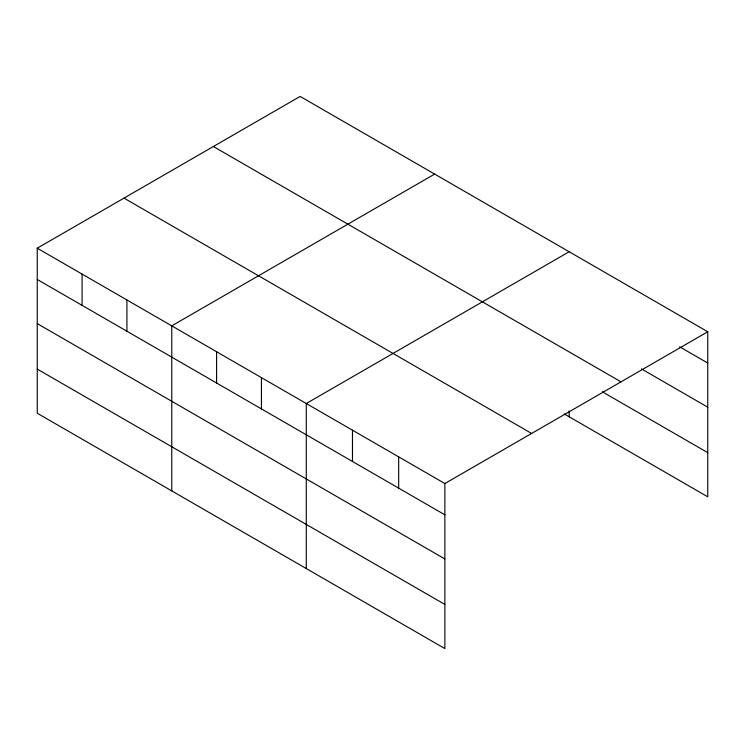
<?xml version="1.0" encoding="UTF-8"?>
<svg xmlns="http://www.w3.org/2000/svg" width="745" height="745" viewBox="0 0 745 745"><rect width="100%" height="100%" fill="white"/><g stroke="black" fill="none" stroke-linecap="round" stroke-linejoin="round"><path stroke-width="1.12" d="M37.25 248.197L444.867 483.533L444.867 648.578L37.25 413.233L37.25 248.197L300.133 96.422L707.75 331.767L707.75 496.803L564.179 413.913M434.642 174.088L171.769 325.854L171.769 490.899M569.161 251.745L306.279 403.52L306.279 568.556M444.867 483.533L707.75 331.767M679.626 346.807L707.75 363.038M641.464 368.915L707.75 407.18M213.377 146.514L621.004 381.85M602.305 391.777L707.75 452.662M123.996 198.114L531.623 433.45M37.25 279.468L444.867 514.814M37.25 323.609L444.867 558.955M37.25 369.092L444.867 604.437M569.161 410.979L569.161 416.79M398.677 456.862L398.677 488.133M352.478 430.191L352.478 461.462M261.439 377.631L261.439 408.903M216.599 351.742L216.599 383.023M126.929 299.974L126.929 331.246M82.09 274.086L82.09 305.357"/></g></svg>
